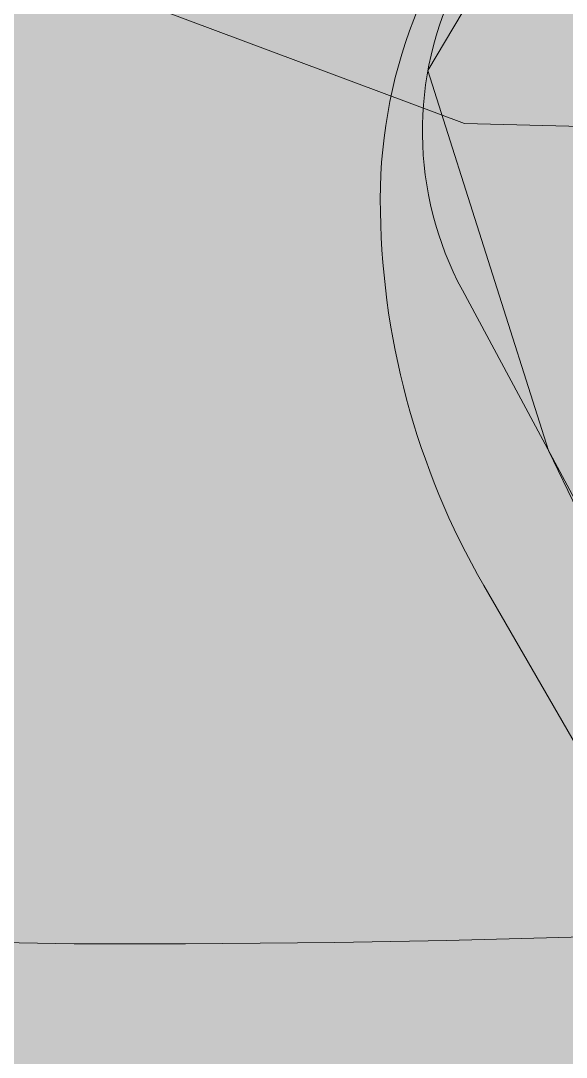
# Model space of a CAD drawing. Header units: metres. Extents: x 68582 to 69192, y 19191 to 19633.
# Drawn here: x 68848.235 to 68849.237, y 19416.305 to 19418.209 of the extents above; entities that cross this region are included whole.
import ezdxf

# ---------------------------------------------------------------- set-up
doc = ezdxf.new("R2010")
doc.units = ezdxf.units.M
doc.layers.get('0').update_dxf_attribs({"lineweight": 15})
doc.layers.add('None', color=7, linetype='Continuous', lineweight=5)

msp = doc.modelspace()

# ---------------------------------------------------------------- hatches: boundary and pattern name
at = {"true_color": 0xd1f0d1, "transparency": 33554687}
msp.add_hatch(color=254, dxfattribs=at).paths.add_polyline_path([(68588.1224, 19191.4432), (69192.2959, 19191.4432), (69192.2959, 19628.2315), (68588.1224, 19628.2315)], flags=0)
at = {"true_color": 0xffffff, "transparency": 33554687}
msp.add_hatch(color=7, dxfattribs=at).paths.add_polyline_path([(68825.3556, 19422.439), (68826.712, 19422.8887), (68826.6127, 19422.697), (68826.6, 19422.0886), (68826.186, 19420.869), (68824.9495, 19418.7106), (68824.8734, 19418.5223), (68824.9759, 19418.3449), (68825.2591, 19418.1814), (68825.5618, 19418.1172), (68831.8741, 19418.7867), (68832.5768, 19419.0021), (68834.2528, 19419.9671), (68835.0722, 19420.7984), (68835.1359, 19420.9914), (68840.4961, 19425.4903), (68844.6001, 19421.3), (68850.3218, 19419.6618), (68850.3064, 19419.3596), (68850.3994, 19419.0735), (68849.644, 19418.7477), (68849.2219, 19418.519), (68848.983, 19418.1172), (68849.2046, 19417.4193), (68849.6487, 19416.5014), (68849.6137, 19415.1127), (68849.5912, 19414.1934), (68847.3415, 19414.5712), (68845.8069, 19414.8685), (68845.6312, 19414.8367), (68845.3206, 19414.5563), (68845.2185, 19414.2132), (68845.372, 19413.8898), (68846.211, 19413.1227), (68846.211, 19410.8), (68820.6803, 19412.6899), (68821.2158, 19414.4381), (68822.5757, 19414.4), (68823.7717, 19414.4), (68832.9528, 19413.8649), (68833.1476, 19413.9289), (68834.8935, 19416.2662), (68835.6584, 19417.801), (68835.7721, 19418.2335), (68835.7523, 19419.9657), (68835.7721, 19420.1158), (68835.5053, 19420.1641), (68835.2347, 19419.9885), (68834.6009, 19419.6367), (68832.5841, 19418.5455), (68825.775, 19417.7036), (68824.9033, 19417.5901), (68823.9266, 19417.8291), (68824.3196, 19418.8339), (68825.6634, 19421.2711), (68825.8214, 19422.0829), (68825.7972, 19422.2603), (68825.6774, 19422.3935), (68825.3079, 19422.4231)], flags=0)
at = {"layer": 'None', "linetype": 'Continuous', "lineweight": 0, "true_color": 0xa6caf0, "transparency": 33554687}
for points in [[(68849.6904, 19416.5406), (68849.6808, 19416.7223), (68849.68, 19416.7336), (68849.6788, 19416.7448), (68849.6773, 19416.756), (68849.6754, 19416.7672), (68849.673, 19416.7783), (68849.6703, 19416.7893), (68849.6673, 19416.8002), (68849.6638, 19416.811), (68849.66, 19416.8216), (68849.6559, 19416.8321), (68849.6513, 19416.8425), (68849.6465, 19416.8527), (68849.6412, 19416.8628), (68849.6357, 19416.8727), (68849.6298, 19416.8823), (68849.6236, 19416.8918), (68849.617, 19416.901), (68849.6102, 19416.91), (68849.603, 19416.9188), (68849.5956, 19416.9273), (68849.5878, 19416.9356), (68849.5798, 19416.9436), (68849.5715, 19416.9513), (68849.5516, 19416.9699), (68849.5324, 19416.9891), (68849.5138, 19417.0089), (68849.4959, 19417.0294), (68849.4788, 19417.0505), (68849.4624, 19417.0722), (68849.4467, 19417.0944), (68849.4318, 19417.1172), (68849.4177, 19417.1405), (68849.4044, 19417.1642), (68849.0881, 19417.7529), (68849.0783, 19417.7717), (68849.0693, 19417.7909), (68849.0608, 19417.8105), (68849.0531, 19417.8302), (68849.0461, 19417.8503), (68849.0397, 19417.8706), (68849.0341, 19417.891), (68849.0291, 19417.9117), (68849.0249, 19417.9325), (68849.0214, 19417.9535), (68849.0186, 19417.9745), (68849.0165, 19417.9957), (68849.0152, 19418.0169), (68849.0146, 19418.0381), (68849.0147, 19418.0594), (68849.0156, 19418.0806), (68849.0172, 19418.1018), (68849.0195, 19418.1229), (68849.0226, 19418.1439), (68849.0263, 19418.1648), (68849.0308, 19418.1856), (68849.036, 19418.2062), (68849.0419, 19418.2266), (68849.0485, 19418.2468), (68849.0558, 19418.2667), (68849.0638, 19418.2864), (68849.0725, 19418.3058), (68849.0818, 19418.3249), (68849.0942, 19418.3484), (68849.1075, 19418.3715), (68849.1216, 19418.3941), (68849.1364, 19418.4162), (68849.152, 19418.4378), (68849.1683, 19418.4588), (68849.1853, 19418.4793), (68849.203, 19418.4992), (68849.2213, 19418.5184), (68849.2403, 19418.5371), (68849.26, 19418.555), (68849.2802, 19418.5723), (68849.301, 19418.5889), (68849.3224, 19418.6048), (68849.3443, 19418.6199), (68849.3667, 19418.6343), (68849.3896, 19418.6479), (68849.4129, 19418.6607), (68849.4366, 19418.6727), (68849.4608, 19418.6839), (68849.4853, 19418.6942), (68849.5102, 19418.7038), (68849.5353, 19418.7124), (68849.644, 19418.7477), (68850.2659, 19418.9499), (68850.2729, 19418.9523), (68850.2798, 19418.9549), (68850.2867, 19418.9578), (68850.2934, 19418.9609), (68850.3, 19418.9643), (68850.3065, 19418.9679), (68850.3128, 19418.9716), (68850.3191, 19418.9756), (68850.3252, 19418.9798), (68850.3311, 19418.9843), (68850.3369, 19418.9889), (68850.3425, 19418.9937), (68850.348, 19418.9987), (68850.3533, 19419.0039), (68850.3584, 19419.0092), (68850.3633, 19419.0148), (68850.3681, 19419.0205), (68850.3726, 19419.0263), (68850.3769, 19419.0323), (68850.3811, 19419.0385), (68850.385, 19419.0448), (68850.3887, 19419.0512), (68850.3921, 19419.0577), (68850.3954, 19419.0644), (68850.3984, 19419.0712), (68850.4012, 19419.078), (68850.4037, 19419.085), (68850.4061, 19419.092), (68850.4081, 19419.0991), (68850.41, 19419.1063), (68850.4115, 19419.1135), (68850.4129, 19419.1208), (68850.4139, 19419.1281), (68850.4148, 19419.1355), (68850.4154, 19419.1429), (68850.4157, 19419.1503), (68850.4158, 19419.1577), (68850.4156, 19419.1651), (68850.4152, 19419.1725), (68850.4145, 19419.1799), (68850.4135, 19419.1872), (68850.4124, 19419.1945), (68850.4109, 19419.2018), (68850.4092, 19419.209), (68850.4073, 19419.2162), (68850.4051, 19419.2233), (68850.3481, 19419.3988), (68850.3426, 19419.4166), (68850.3378, 19419.4346), (68850.3336, 19419.4527), (68850.33, 19419.471), (68850.3271, 19419.4894), (68850.3248, 19419.5079), (68850.3232, 19419.5265), (68850.3222, 19419.5451), (68850.3218, 19419.5637), (68850.3221, 19419.5823), (68850.323, 19419.6009), (68850.3246, 19419.6195), (68850.3269, 19419.638), (68850.3297, 19419.6564), (68850.3332, 19419.6747), (68850.3374, 19419.6928), (68850.3421, 19419.7108), (68850.3475, 19419.7287), (68850.3535, 19419.7463), (68850.3602, 19419.7637), (68850.3674, 19419.7809), (68850.3752, 19419.7978), (68850.3836, 19419.8144), (68850.3925, 19419.8308), (68850.4021, 19419.8468), (68850.4121, 19419.8625), (68850.4227, 19419.8778), (68850.4339, 19419.8927), (68850.4455, 19419.9072), (68850.4577, 19419.9214), (68850.4703, 19419.9351), (68850.4834, 19419.9483), (68850.497, 19419.9611), (68850.511, 19419.9734), (68850.5254, 19419.9852), (68850.5402, 19419.9965), (68850.5554, 19420.0073), (68851.2773, 19420.501), (68851.681, 19420.4313), (68850.9804, 19419.7725), (68850.9712, 19419.7635), (68850.9622, 19419.7542), (68850.9536, 19419.7445), (68850.9452, 19419.7346), (68850.9373, 19419.7244), (68850.9297, 19419.7139), (68850.9224, 19419.7031), (68850.9156, 19419.6922), (68850.9091, 19419.681), (68850.903, 19419.6695), (68850.8973, 19419.6579), (68850.892, 19419.6461), (68850.8871, 19419.6341), (68850.8826, 19419.622), (68850.8785, 19419.6097), (68850.8749, 19419.5972), (68850.8716, 19419.5847), (68850.8689, 19419.572), (68850.8665, 19419.5593), (68850.8646, 19419.5465), (68850.8631, 19419.5336), (68850.8621, 19419.5207), (68850.8615, 19419.5078), (68850.8614, 19419.4948), (68850.8617, 19419.4819), (68850.8624, 19419.4689), (68850.8636, 19419.4561), (68850.8652, 19419.4432), (68850.8673, 19419.4304), (68850.8698, 19419.4177), (68850.8727, 19419.4051), (68850.8761, 19419.3926), (68850.8799, 19419.3802), (68850.8833, 19419.3691), (68850.8863, 19419.358), (68850.8889, 19419.3467), (68850.8911, 19419.3353), (68850.893, 19419.3239), (68850.8944, 19419.3124), (68850.8955, 19419.3009), (68850.8961, 19419.2893), (68850.8964, 19419.2777), (68850.8962, 19419.2661), (68850.8957, 19419.2546), (68850.8948, 19419.243), (68850.8934, 19419.2315), (68850.8917, 19419.2201), (68850.8896, 19419.2087), (68850.8871, 19419.1974), (68850.8842, 19419.1862), (68850.8809, 19419.1751), (68850.8773, 19419.1641), (68850.8732, 19419.1532), (68850.8688, 19419.1425), (68850.8641, 19419.132), (68850.8589, 19419.1216), (68850.8535, 19419.1114), (68850.8476, 19419.1014), (68850.8415, 19419.0916), (68850.835, 19419.082), (68850.8281, 19419.0727), (68850.821, 19419.0635), (68850.8135, 19419.0547), (68850.8058, 19419.0461), (68850.7977, 19419.0378), (68850.7894, 19419.0297), (68850.7808, 19419.022), (68850.772, 19419.0145), (68850.7629, 19419.0073), (68850.5362, 19418.8357), (68850.4674, 19418.7853), (68850.397, 19418.7373), (68850.3251, 19418.6915), (68850.2517, 19418.6481), (68850.177, 19418.6072), (68850.1009, 19418.5687), (68850.0237, 19418.5327), (68849.9453, 19418.4993), (68849.8658, 19418.4684), (68849.7854, 19418.4401), (68849.4872, 19418.3408), (68849.4782, 19418.3377), (68849.4693, 19418.3342), (68849.4605, 19418.3304), (68849.4518, 19418.3263), (68849.4433, 19418.322), (68849.435, 19418.3173), (68849.4268, 19418.3124), (68849.4188, 19418.3072), (68849.411, 19418.3018), (68849.4033, 19418.296), (68849.3959, 19418.2901), (68849.3886, 19418.2838), (68849.3816, 19418.2774), (68849.3748, 19418.2706), (68849.3682, 19418.2637), (68849.3619, 19418.2566), (68849.3558, 19418.2492), (68849.35, 19418.2416), (68849.3444, 19418.2339), (68849.3391, 19418.2259), (68849.3341, 19418.2178), (68849.3293, 19418.2096), (68849.3248, 19418.2011), (68849.3219, 19418.195), (68849.3191, 19418.1889), (68849.3165, 19418.1826), (68849.3142, 19418.1763), (68849.3121, 19418.1698), (68849.3102, 19418.1633), (68849.3085, 19418.1568), (68849.3071, 19418.1502), (68849.3059, 19418.1435), (68849.3049, 19418.1368), (68849.3041, 19418.1301), (68849.3036, 19418.1234), (68849.3032, 19418.1166), (68849.3032, 19418.1099), (68849.3033, 19418.1031), (68849.3037, 19418.0964), (68849.3043, 19418.0896), (68849.3051, 19418.0829), (68849.3062, 19418.0762), (68849.3075, 19418.0696), (68849.309, 19418.063), (68849.3108, 19418.0565), (68849.3127, 19418.05), (68849.3149, 19418.0436), (68849.3173, 19418.0373), (68849.3199, 19418.0311), (68849.3227, 19418.0249), (68849.3258, 19418.0189), (68849.329, 19418.0129), (68849.3324, 19418.0071), (68849.3361, 19418.0014), (68849.4387, 19417.8459), (68849.4811, 19417.7839), (68849.5254, 19417.7232), (68849.5716, 19417.664), (68849.6197, 19417.6063), (68849.6696, 19417.5502), (68849.7213, 19417.4957), (68849.7746, 19417.4428), (68849.8297, 19417.3917), (68849.8836, 19417.3431), (68849.9062, 19417.3221), (68849.9281, 19417.3003), (68849.9492, 19417.2777), (68849.9695, 19417.2545), (68849.989, 19417.2305), (68850.0077, 19417.206), (68850.0255, 19417.1807), (68850.0425, 19417.1549), (68850.0586, 19417.1286), (68850.0738, 19417.1017), (68850.088, 19417.0743), (68850.1013, 19417.0464), (68850.1137, 19417.0181), (68850.125, 19416.9894), (68850.1354, 19416.9603), (68850.1448, 19416.9308), (68850.1532, 19416.9011), (68850.1605, 19416.8711), (68850.1668, 19416.8409), (68850.1721, 19416.8105), (68850.1764, 19416.7799), (68850.1796, 19416.7492), (68850.1817, 19416.7183), (68850.1897, 19416.5668)], [(68849.6487, 19416.5014), (68849.6391, 19416.6831), (68849.6383, 19416.6944), (68849.6372, 19416.7056), (68849.6356, 19416.7168), (68849.6337, 19416.728), (68849.6314, 19416.7391), (68849.6287, 19416.7501), (68849.6256, 19416.761), (68849.6222, 19416.7718), (68849.6184, 19416.7824), (68849.6142, 19416.793), (68849.6097, 19416.8033), (68849.6048, 19416.8136), (68849.5996, 19416.8236), (68849.594, 19416.8335), (68849.5881, 19416.8431), (68849.5819, 19416.8526), (68849.5753, 19416.8618), (68849.5685, 19416.8708), (68849.5613, 19416.8796), (68849.5539, 19416.8881), (68849.5461, 19416.8964), (68849.5381, 19416.9044), (68849.5298, 19416.9121), (68849.5099, 19416.9307), (68849.4907, 19416.9499), (68849.4721, 19416.9697), (68849.4543, 19416.9902), (68849.4371, 19417.0113), (68849.4207, 19417.033), (68849.405, 19417.0553), (68849.3901, 19417.078), (68849.376, 19417.1013), (68849.3627, 19417.125), (68849.0464, 19417.7137), (68849.0367, 19417.7325), (68849.0276, 19417.7518), (68849.0192, 19417.7713), (68849.0114, 19417.7911), (68849.0044, 19417.8111), (68848.998, 19417.8314), (68848.9924, 19417.8518), (68848.9874, 19417.8725), (68848.9832, 19417.8933), (68848.9797, 19417.9143), (68848.9769, 19417.9353), (68848.9749, 19417.9565), (68848.9735, 19417.9777), (68848.9729, 19417.9989), (68848.9731, 19418.0202), (68848.9739, 19418.0414), (68848.9755, 19418.0626), (68848.9778, 19418.0837), (68848.9809, 19418.1047), (68848.9847, 19418.1256), (68848.9891, 19418.1464), (68848.9943, 19418.167), (68849.0002, 19418.1874), (68849.0068, 19418.2076), (68849.0141, 19418.2275), (68849.0221, 19418.2472), (68849.0308, 19418.2666), (68849.0401, 19418.2857), (68849.0526, 19418.3092), (68849.0659, 19418.3323), (68849.0799, 19418.3549), (68849.0947, 19418.377), (68849.1103, 19418.3986), (68849.1266, 19418.4196), (68849.1436, 19418.4401), (68849.1613, 19418.46), (68849.1797, 19418.4793), (68849.1987, 19418.4979), (68849.2183, 19418.5159), (68849.2385, 19418.5331), (68849.2593, 19418.5497), (68849.2807, 19418.5656), (68849.3026, 19418.5807), (68849.325, 19418.5951), (68849.3479, 19418.6087), (68849.3712, 19418.6215), (68849.395, 19418.6335), (68849.4191, 19418.6447), (68849.4436, 19418.6551), (68849.4685, 19418.6646), (68849.4937, 19418.6732), (68849.6023, 19418.7085), (68850.2242, 19418.9107), (68850.2312, 19418.9131), (68850.2382, 19418.9158), (68850.245, 19418.9186), (68850.2517, 19418.9218), (68850.2583, 19418.9251), (68850.2648, 19418.9287), (68850.2712, 19418.9324), (68850.2774, 19418.9364), (68850.2835, 19418.9407), (68850.2894, 19418.9451), (68850.2952, 19418.9497), (68850.3009, 19418.9545), (68850.3063, 19418.9595), (68850.3116, 19418.9647), (68850.3167, 19418.97), (68850.3217, 19418.9756), (68850.3264, 19418.9813), (68850.3309, 19418.9871), (68850.3353, 19418.9931), (68850.3394, 19418.9993), (68850.3433, 19419.0056), (68850.347, 19419.012), (68850.3505, 19419.0185), (68850.3537, 19419.0252), (68850.3567, 19419.032), (68850.3595, 19419.0388), (68850.3621, 19419.0458), (68850.3644, 19419.0528), (68850.3665, 19419.0599), (68850.3683, 19419.0671), (68850.3699, 19419.0743), (68850.3712, 19419.0816), (68850.3723, 19419.089), (68850.3731, 19419.0963), (68850.3737, 19419.1037), (68850.374, 19419.1111), (68850.3741, 19419.1185), (68850.3739, 19419.1259), (68850.3735, 19419.1333), (68850.3728, 19419.1407), (68850.3719, 19419.148), (68850.3707, 19419.1553), (68850.3692, 19419.1626), (68850.3676, 19419.1698), (68850.3656, 19419.177), (68850.3635, 19419.1841), (68850.3064, 19419.3596), (68850.301, 19419.3774), (68850.2961, 19419.3954), (68850.2919, 19419.4136), (68850.2884, 19419.4318), (68850.2854, 19419.4502), (68850.2831, 19419.4687), (68850.2815, 19419.4873), (68850.2805, 19419.5059), (68850.2801, 19419.5245), (68850.2804, 19419.5431), (68850.2814, 19419.5617), (68850.283, 19419.5803), (68850.2852, 19419.5988), (68850.2881, 19419.6172), (68850.2916, 19419.6355), (68850.2957, 19419.6537), (68850.3005, 19419.6717), (68850.3059, 19419.6895), (68850.3119, 19419.7071), (68850.3185, 19419.7245), (68850.3257, 19419.7417), (68850.3335, 19419.7586), (68850.3419, 19419.7753), (68850.3509, 19419.7916), (68850.3604, 19419.8076), (68850.3705, 19419.8233), (68850.3811, 19419.8386), (68850.3922, 19419.8535), (68850.4039, 19419.868), (68850.416, 19419.8822), (68850.4286, 19419.8959), (68850.4417, 19419.9091), (68850.4553, 19419.9219), (68850.4693, 19419.9342), (68850.4837, 19419.946), (68850.4985, 19419.9573), (68850.5137, 19419.9681), (68851.2356, 19420.4619), (68851.6393, 19420.3921), (68850.9388, 19419.7334), (68850.9295, 19419.7243), (68850.9205, 19419.715), (68850.9119, 19419.7053), (68850.9036, 19419.6954), (68850.8956, 19419.6852), (68850.888, 19419.6747), (68850.8808, 19419.664), (68850.8739, 19419.653), (68850.8674, 19419.6418), (68850.8613, 19419.6304), (68850.8556, 19419.6187), (68850.8503, 19419.6069), (68850.8454, 19419.5949), (68850.8409, 19419.5828), (68850.8368, 19419.5705), (68850.8332, 19419.558), (68850.83, 19419.5455), (68850.8272, 19419.5329), (68850.8248, 19419.5201), (68850.8229, 19419.5073), (68850.8215, 19419.4944), (68850.8204, 19419.4815), (68850.8198, 19419.4686), (68850.8197, 19419.4556), (68850.82, 19419.4427), (68850.8207, 19419.4298), (68850.8219, 19419.4169), (68850.8235, 19419.404), (68850.8256, 19419.3912), (68850.8281, 19419.3785), (68850.831, 19419.3659), (68850.8344, 19419.3534), (68850.8382, 19419.341), (68850.8416, 19419.3299), (68850.8446, 19419.3188), (68850.8472, 19419.3075), (68850.8495, 19419.2961), (68850.8513, 19419.2847), (68850.8527, 19419.2732), (68850.8538, 19419.2617), (68850.8545, 19419.2501), (68850.8547, 19419.2385), (68850.8546, 19419.227), (68850.854, 19419.2154), (68850.8531, 19419.2039), (68850.8518, 19419.1923), (68850.85, 19419.1809), (68850.8479, 19419.1695), (68850.8454, 19419.1582), (68850.8425, 19419.147), (68850.8392, 19419.1359), (68850.8356, 19419.1249), (68850.8316, 19419.1141), (68850.8272, 19419.1033), (68850.8224, 19419.0928), (68850.8173, 19419.0824), (68850.8118, 19419.0722), (68850.806, 19419.0622), (68850.7998, 19419.0524), (68850.7933, 19419.0428), (68850.7865, 19419.0335), (68850.7793, 19419.0244), (68850.7719, 19419.0155), (68850.7641, 19419.0069), (68850.7561, 19418.9986), (68850.7477, 19418.9905), (68850.7391, 19418.9828), (68850.7303, 19418.9753), (68850.7212, 19418.9682), (68850.4945, 19418.7965), (68850.4258, 19418.7461), (68850.3554, 19418.6981), (68850.2835, 19418.6523), (68850.2101, 19418.6089), (68850.1353, 19418.568), (68850.0593, 19418.5295), (68849.982, 19418.4935), (68849.9036, 19418.4601), (68849.8241, 19418.4292), (68849.7437, 19418.401), (68849.4455, 19418.3016), (68849.4365, 19418.2985), (68849.4276, 19418.295), (68849.4188, 19418.2912), (68849.4102, 19418.2872), (68849.4017, 19418.2828), (68849.3933, 19418.2782), (68849.3851, 19418.2732), (68849.3771, 19418.268), (68849.3693, 19418.2626), (68849.3616, 19418.2568), (68849.3542, 19418.2509), (68849.347, 19418.2446), (68849.3399, 19418.2382), (68849.3331, 19418.2315), (68849.3266, 19418.2245), (68849.3202, 19418.2174), (68849.3141, 19418.21), (68849.3083, 19418.2025), (68849.3027, 19418.1947), (68849.2974, 19418.1868), (68849.2924, 19418.1786), (68849.2876, 19418.1704), (68849.2831, 19418.1619), (68849.2802, 19418.1559), (68849.2774, 19418.1497), (68849.2749, 19418.1434), (68849.2725, 19418.1371), (68849.2704, 19418.1306), (68849.2685, 19418.1242), (68849.2669, 19418.1176), (68849.2654, 19418.111), (68849.2642, 19418.1044), (68849.2632, 19418.0977), (68849.2624, 19418.0909), (68849.2619, 19418.0842), (68849.2616, 19418.0774), (68849.2615, 19418.0707), (68849.2616, 19418.0639), (68849.262, 19418.0572), (68849.2626, 19418.0504), (68849.2635, 19418.0437), (68849.2645, 19418.0371), (68849.2658, 19418.0304), (68849.2673, 19418.0238), (68849.2691, 19418.0173), (68849.271, 19418.0108), (68849.2732, 19418.0044), (68849.2756, 19417.9981), (68849.2782, 19417.9919), (68849.2811, 19417.9857), (68849.2841, 19417.9797), (68849.2873, 19417.9737), (68849.2907, 19417.9679), (68849.2944, 19417.9622), (68849.397, 19417.8067), (68849.4394, 19417.7447), (68849.4837, 19417.684), (68849.53, 19417.6248), (68849.578, 19417.5671), (68849.6279, 19417.511), (68849.6796, 19417.4565), (68849.733, 19417.4036), (68849.788, 19417.3525), (68849.8419, 19417.3039), (68849.8645, 19417.2829), (68849.8864, 19417.2611), (68849.9075, 19417.2385), (68849.9278, 19417.2153), (68849.9473, 19417.1914), (68849.966, 19417.1668), (68849.9839, 19417.1416), (68850.0008, 19417.1158), (68850.0169, 19417.0894), (68850.0321, 19417.0625), (68850.0463, 19417.0351), (68850.0596, 19417.0072), (68850.072, 19416.9789), (68850.0834, 19416.9502), (68850.0937, 19416.9211), (68850.1031, 19416.8917), (68850.1115, 19416.8619), (68850.1188, 19416.8319), (68850.1252, 19416.8017), (68850.1304, 19416.7713), (68850.1347, 19416.7407), (68850.1379, 19416.71), (68850.14, 19416.6792), (68850.148, 19416.5276)]]:
    msp.add_hatch(color=151, dxfattribs=at).paths.add_polyline_path(points, flags=0)
at = {"layer": 'None', "linetype": 'Continuous', "lineweight": 0, "true_color": 0xbbbbbb, "transparency": 33554687}
for points in [[(68848.7581, 19417.4263), (68848.7619, 19417.4259), (68848.7657, 19417.4256), (68848.7696, 19417.4255), (68848.7734, 19417.4255), (68848.7772, 19417.4257), (68848.781, 19417.426), (68848.7848, 19417.4264), (68848.7886, 19417.4269), (68848.7924, 19417.4276), (68848.7961, 19417.4284), (68848.7998, 19417.4293), (68848.8035, 19417.4303), (68848.8072, 19417.4315), (68848.8108, 19417.4328), (68848.8143, 19417.4342), (68848.8178, 19417.4358), (68848.8213, 19417.4375), (68848.8228, 19417.4383), (68848.8243, 19417.4391), (68848.8258, 19417.4401), (68848.8272, 19417.441), (68848.8287, 19417.442), (68848.83, 19417.4431), (68848.8314, 19417.4442), (68848.8327, 19417.4454), (68848.8339, 19417.4466), (68848.8352, 19417.4478), (68848.8363, 19417.4491), (68848.8375, 19417.4504), (68848.8386, 19417.4518), (68848.8396, 19417.4532), (68848.8406, 19417.4546), (68848.8415, 19417.4561), (68848.8424, 19417.4576), (68848.8432, 19417.4591), (68848.844, 19417.4606), (68848.8448, 19417.4622), (68848.8454, 19417.4638), (68848.8461, 19417.4655), (68848.8466, 19417.4671), (68848.8471, 19417.4688), (68848.8476, 19417.4705), (68848.848, 19417.4721), (68848.8483, 19417.4739), (68848.8486, 19417.4756), (68848.8488, 19417.4773), (68848.8489, 19417.479), (68848.849, 19417.4808), (68848.8491, 19417.4825), (68848.8491, 19417.4843), (68848.849, 19417.486), (68848.8481, 19417.499), (68848.8478, 19417.5023), (68848.8475, 19417.5056), (68848.847, 19417.5089), (68848.8464, 19417.5121), (68848.8457, 19417.5154), (68848.8449, 19417.5186), (68848.8439, 19417.5217), (68848.8429, 19417.5249), (68848.8418, 19417.528), (68848.8405, 19417.5311), (68848.8392, 19417.5341), (68848.8378, 19417.5371), (68848.8362, 19417.54), (68848.8346, 19417.5429), (68848.8329, 19417.5457), (68848.831, 19417.5484), (68848.8291, 19417.5511), (68848.8271, 19417.5538), (68848.825, 19417.5563), (68848.8229, 19417.5588), (68848.8206, 19417.5612), (68848.8183, 19417.5636), (68848.8137, 19417.5679), (68848.809, 19417.572), (68848.8041, 19417.576), (68848.7992, 19417.5798), (68848.7941, 19417.5834), (68848.7889, 19417.5869), (68848.7835, 19417.5902), (68848.7781, 19417.5933), (68848.7726, 19417.5962), (68848.7669, 19417.599), (68848.7612, 19417.6015), (68848.7554, 19417.6039), (68848.7373, 19417.611), (68848.7357, 19417.6116), (68848.7341, 19417.6121), (68848.7324, 19417.6126), (68848.7308, 19417.613), (68848.7291, 19417.6134), (68848.7274, 19417.6137), (68848.7257, 19417.614), (68848.724, 19417.6141), (68848.7223, 19417.6143), (68848.7206, 19417.6144), (68848.7189, 19417.6144), (68848.7172, 19417.6143), (68848.7155, 19417.6143), (68848.7138, 19417.6141), (68848.7121, 19417.6139), (68848.7104, 19417.6136), (68848.7087, 19417.6133), (68848.7071, 19417.6129), (68848.7054, 19417.6125), (68848.7038, 19417.612), (68848.7022, 19417.6114), (68848.7006, 19417.6108), (68848.699, 19417.6101), (68848.6975, 19417.6094), (68848.6959, 19417.6086), (68848.6944, 19417.6078), (68848.693, 19417.6069), (68848.6915, 19417.606), (68848.6901, 19417.6051), (68848.6887, 19417.604), (68848.6874, 19417.603), (68848.6861, 19417.6019), (68848.6848, 19417.6007), (68848.6836, 19417.5995), (68848.6824, 19417.5983), (68848.6813, 19417.597), (68848.6802, 19417.5957), (68848.6792, 19417.5943), (68848.6782, 19417.5929), (68848.6772, 19417.5915), (68848.6763, 19417.5901), (68848.6755, 19417.5886), (68848.6747, 19417.5871), (68848.6739, 19417.5855), (68848.6732, 19417.584), (68848.6726, 19417.5824), (68848.672, 19417.5808), (68848.6715, 19417.5792), (68848.671, 19417.5775), (68848.6706, 19417.5759), (68848.6674, 19417.5624), (68848.6666, 19417.5588), (68848.666, 19417.5552), (68848.6655, 19417.5516), (68848.665, 19417.5479), (68848.6648, 19417.5442), (68848.6646, 19417.5406), (68848.6646, 19417.5369), (68848.6646, 19417.5332), (68848.6648, 19417.5295), (68848.6652, 19417.5259), (68848.6656, 19417.5222), (68848.6662, 19417.5186), (68848.6669, 19417.515), (68848.6677, 19417.5114), (68848.6687, 19417.5079), (68848.6697, 19417.5043), (68848.6709, 19417.5009), (68848.6722, 19417.4974), (68848.6736, 19417.494), (68848.6752, 19417.4907), (68848.6768, 19417.4874), (68848.6785, 19417.4842), (68848.6804, 19417.481), (68848.6824, 19417.4779), (68848.6844, 19417.4748), (68848.6866, 19417.4719), (68848.695, 19417.4608), (68848.6968, 19417.4585), (68848.6987, 19417.4562), (68848.7006, 19417.454), (68848.7027, 19417.4519), (68848.7048, 19417.4499), (68848.7069, 19417.4479), (68848.7092, 19417.446), (68848.7115, 19417.4442), (68848.7138, 19417.4424), (68848.7162, 19417.4408), (68848.7187, 19417.4392), (68848.7212, 19417.4377), (68848.7238, 19417.4363), (68848.7264, 19417.4349), (68848.729, 19417.4337), (68848.7317, 19417.4326), (68848.7345, 19417.4315), (68848.7372, 19417.4305), (68848.74, 19417.4297), (68848.7429, 19417.4289), (68848.7457, 19417.4282), (68848.7486, 19417.4276), (68848.7515, 19417.4271), (68848.7544, 19417.4267)], [(68848.8875, 19417.2213), (68848.8909, 19417.221), (68848.8943, 19417.2208), (68848.8976, 19417.2208), (68848.901, 19417.2208), (68848.9044, 19417.221), (68848.9078, 19417.2213), (68848.9112, 19417.2217), (68848.9145, 19417.2223), (68848.9178, 19417.2229), (68848.9211, 19417.2237), (68848.9244, 19417.2246), (68848.9277, 19417.2255), (68848.9309, 19417.2266), (68848.934, 19417.2279), (68848.9372, 19417.2292), (68848.9383, 19417.2297), (68848.9394, 19417.2303), (68848.9405, 19417.2309), (68848.9416, 19417.2315), (68848.9427, 19417.2322), (68848.9437, 19417.2329), (68848.9447, 19417.2337), (68848.9457, 19417.2345), (68848.9467, 19417.2353), (68848.9476, 19417.2361), (68848.9485, 19417.237), (68848.9494, 19417.2379), (68848.9502, 19417.2389), (68848.951, 19417.2398), (68848.9518, 19417.2408), (68848.9525, 19417.2419), (68848.9532, 19417.2429), (68848.9539, 19417.244), (68848.9545, 19417.2451), (68848.9551, 19417.2462), (68848.9557, 19417.2473), (68848.9562, 19417.2485), (68848.9566, 19417.2496), (68848.9571, 19417.2508), (68848.9575, 19417.252), (68848.9578, 19417.2532), (68848.9581, 19417.2544), (68848.9584, 19417.2557), (68848.9586, 19417.2569), (68848.9588, 19417.2582), (68848.959, 19417.2594), (68848.9591, 19417.2607), (68848.9591, 19417.2619), (68848.9591, 19417.2632), (68848.9591, 19417.2644), (68848.959, 19417.2657), (68848.9587, 19417.2703), (68848.9585, 19417.2726), (68848.9582, 19417.275), (68848.9578, 19417.2773), (68848.9573, 19417.2796), (68848.9568, 19417.2819), (68848.9562, 19417.2842), (68848.9555, 19417.2864), (68848.9547, 19417.2887), (68848.9539, 19417.2909), (68848.953, 19417.293), (68848.952, 19417.2952), (68848.9509, 19417.2973), (68848.9498, 19417.2993), (68848.9486, 19417.3013), (68848.9473, 19417.3033), (68848.9459, 19417.3053), (68848.9445, 19417.3071), (68848.9431, 19417.309), (68848.9415, 19417.3108), (68848.9399, 19417.3125), (68848.9383, 19417.3142), (68848.9366, 19417.3158), (68848.9348, 19417.3173), (68848.9308, 19417.3206), (68848.9267, 19417.3237), (68848.9226, 19417.3267), (68848.9183, 19417.3296), (68848.9139, 19417.3323), (68848.9094, 19417.3348), (68848.9049, 19417.3372), (68848.9003, 19417.3394), (68848.8956, 19417.3415), (68848.8908, 19417.3434), (68848.886, 19417.3451), (68848.8685, 19417.3511), (68848.8672, 19417.3516), (68848.8658, 19417.3519), (68848.8645, 19417.3523), (68848.8631, 19417.3526), (68848.8617, 19417.3528), (68848.8603, 19417.353), (68848.8589, 19417.3531), (68848.8575, 19417.3532), (68848.8561, 19417.3533), (68848.8547, 19417.3533), (68848.8533, 19417.3532), (68848.8519, 19417.3531), (68848.8505, 19417.353), (68848.8491, 19417.3528), (68848.8477, 19417.3525), (68848.8463, 19417.3523), (68848.845, 19417.3519), (68848.8436, 19417.3515), (68848.8423, 19417.3511), (68848.841, 19417.3506), (68848.8397, 19417.3501), (68848.8384, 19417.3495), (68848.8371, 19417.3489), (68848.8359, 19417.3482), (68848.8347, 19417.3475), (68848.8335, 19417.3468), (68848.8323, 19417.346), (68848.8312, 19417.3452), (68848.8301, 19417.3443), (68848.829, 19417.3434), (68848.828, 19417.3424), (68848.827, 19417.3415), (68848.826, 19417.3405), (68848.825, 19417.3394), (68848.8241, 19417.3383), (68848.8233, 19417.3372), (68848.8225, 19417.3361), (68848.8217, 19417.3349), (68848.8209, 19417.3337), (68848.8202, 19417.3325), (68848.8196, 19417.3313), (68848.819, 19417.33), (68848.8184, 19417.3287), (68848.8179, 19417.3274), (68848.8174, 19417.3261), (68848.817, 19417.3248), (68848.8166, 19417.3234), (68848.8151, 19417.3181), (68848.8145, 19417.3157), (68848.814, 19417.3133), (68848.8136, 19417.3108), (68848.8133, 19417.3084), (68848.813, 19417.3059), (68848.8128, 19417.3035), (68848.8127, 19417.301), (68848.8127, 19417.2985), (68848.8128, 19417.296), (68848.813, 19417.2936), (68848.8133, 19417.2911), (68848.8136, 19417.2887), (68848.814, 19417.2862), (68848.8145, 19417.2838), (68848.8151, 19417.2814), (68848.8158, 19417.279), (68848.8166, 19417.2767), (68848.8174, 19417.2744), (68848.8183, 19417.2721), (68848.8193, 19417.2698), (68848.8204, 19417.2676), (68848.8215, 19417.2654), (68848.8228, 19417.2632), (68848.8241, 19417.2611), (68848.8255, 19417.2591), (68848.8269, 19417.2571), (68848.8284, 19417.2551), (68848.83, 19417.2532), (68848.8352, 19417.2471), (68848.8369, 19417.2452), (68848.8387, 19417.2434), (68848.8405, 19417.2416), (68848.8424, 19417.2399), (68848.8444, 19417.2382), (68848.8464, 19417.2366), (68848.8484, 19417.2351), (68848.8505, 19417.2336), (68848.8527, 19417.2323), (68848.8549, 19417.231), (68848.8572, 19417.2297), (68848.8594, 19417.2286), (68848.8618, 19417.2275), (68848.8641, 19417.2265), (68848.8665, 19417.2256), (68848.8689, 19417.2248), (68848.8714, 19417.2241), (68848.8739, 19417.2234), (68848.8764, 19417.2229), (68848.8789, 19417.2224), (68848.8814, 19417.222), (68848.884, 19417.2217)], [(68848.9272, 19417.0002), (68848.9319, 19416.9998), (68848.9367, 19416.9995), (68848.9414, 19416.9994), (68848.9461, 19416.9995), (68848.9509, 19416.9997), (68848.9556, 19417.0001), (68848.9603, 19417.0006), (68848.965, 19417.0013), (68848.9697, 19417.0021), (68848.9743, 19417.0031), (68848.9789, 19417.0043), (68848.9835, 19417.0056), (68848.988, 19417.0071), (68848.9924, 19417.0087), (68848.9968, 19417.0104), (68849.0012, 19417.0124), (68849.0029, 19417.0132), (68849.0046, 19417.0141), (68849.0063, 19417.0151), (68849.008, 19417.0161), (68849.0096, 19417.0172), (68849.0112, 19417.0183), (68849.0127, 19417.0195), (68849.0142, 19417.0207), (68849.0156, 19417.022), (68849.0171, 19417.0234), (68849.0184, 19417.0247), (68849.0197, 19417.0262), (68849.021, 19417.0277), (68849.0222, 19417.0292), (68849.0234, 19417.0307), (68849.0245, 19417.0323), (68849.0255, 19417.034), (68849.0265, 19417.0356), (68849.0274, 19417.0374), (68849.0283, 19417.0391), (68849.0291, 19417.0409), (68849.0298, 19417.0427), (68849.0305, 19417.0445), (68849.0312, 19417.0463), (68849.0317, 19417.0482), (68849.0322, 19417.05), (68849.0326, 19417.0519), (68849.033, 19417.0539), (68849.0333, 19417.0558), (68849.0335, 19417.0577), (68849.0337, 19417.0596), (68849.0338, 19417.0616), (68849.0338, 19417.0635), (68849.0338, 19417.0655), (68849.0337, 19417.0674), (68849.033, 19417.0767), (68849.0327, 19417.0802), (68849.0323, 19417.0838), (68849.0317, 19417.0873), (68849.031, 19417.0908), (68849.0302, 19417.0942), (68849.0293, 19417.0977), (68849.0283, 19417.1011), (68849.0272, 19417.1045), (68849.0259, 19417.1078), (68849.0246, 19417.1111), (68849.0231, 19417.1143), (68849.0215, 19417.1175), (68849.0199, 19417.1207), (68849.0181, 19417.1237), (68849.0162, 19417.1268), (68849.0142, 19417.1297), (68849.0121, 19417.1326), (68849.0099, 19417.1354), (68849.0076, 19417.1381), (68849.0053, 19417.1408), (68849.0028, 19417.1434), (68849.0003, 19417.1459), (68848.9976, 19417.1483), (68848.9917, 19417.1533), (68848.9857, 19417.1581), (68848.9795, 19417.1627), (68848.9731, 19417.1671), (68848.9665, 19417.1713), (68848.9599, 19417.1752), (68848.9531, 19417.1789), (68848.9461, 19417.1824), (68848.9391, 19417.1856), (68848.932, 19417.1886), (68848.9247, 19417.1913), (68848.9012, 19417.1996), (68848.8993, 19417.2003), (68848.8972, 19417.2009), (68848.8952, 19417.2014), (68848.8932, 19417.2019), (68848.8911, 19417.2023), (68848.889, 19417.2026), (68848.887, 19417.2028), (68848.8849, 19417.203), (68848.8828, 19417.2031), (68848.8807, 19417.2031), (68848.8786, 19417.2031), (68848.8765, 19417.203), (68848.8744, 19417.2028), (68848.8723, 19417.2025), (68848.8702, 19417.2022), (68848.8682, 19417.2018), (68848.8661, 19417.2013), (68848.8641, 19417.2008), (68848.8621, 19417.2001), (68848.8601, 19417.1995), (68848.8582, 19417.1987), (68848.8563, 19417.1979), (68848.8544, 19417.197), (68848.8525, 19417.196), (68848.8507, 19417.195), (68848.8489, 19417.1939), (68848.8471, 19417.1928), (68848.8454, 19417.1916), (68848.8437, 19417.1903), (68848.8421, 19417.189), (68848.8405, 19417.1877), (68848.8389, 19417.1862), (68848.8375, 19417.1848), (68848.836, 19417.1832), (68848.8346, 19417.1816), (68848.8333, 19417.18), (68848.8321, 19417.1783), (68848.8308, 19417.1766), (68848.8297, 19417.1749), (68848.8286, 19417.1731), (68848.8276, 19417.1713), (68848.8266, 19417.1694), (68848.8257, 19417.1675), (68848.8249, 19417.1656), (68848.8241, 19417.1636), (68848.8234, 19417.1616), (68848.8228, 19417.1596), (68848.8223, 19417.1576), (68848.8199, 19417.1486), (68848.8191, 19417.145), (68848.8183, 19417.1413), (68848.8177, 19417.1376), (68848.8172, 19417.1338), (68848.8168, 19417.1301), (68848.8166, 19417.1263), (68848.8164, 19417.1225), (68848.8165, 19417.1188), (68848.8166, 19417.115), (68848.8168, 19417.1112), (68848.8172, 19417.1075), (68848.8177, 19417.1038), (68848.8184, 19417.1), (68848.8191, 19417.0964), (68848.82, 19417.0927), (68848.821, 19417.0891), (68848.8222, 19417.0855), (68848.8234, 19417.0819), (68848.8248, 19417.0784), (68848.8263, 19417.0749), (68848.8279, 19417.0715), (68848.8296, 19417.0682), (68848.8314, 19417.0649), (68848.8334, 19417.0616), (68848.8354, 19417.0585), (68848.8376, 19417.0554), (68848.8398, 19417.0524), (68848.8422, 19417.0494), (68848.8506, 19417.0393), (68848.8529, 19417.0365), (68848.8554, 19417.0339), (68848.8579, 19417.0313), (68848.8605, 19417.0288), (68848.8632, 19417.0264), (68848.866, 19417.024), (68848.8689, 19417.0218), (68848.8718, 19417.0197), (68848.8748, 19417.0177), (68848.8779, 19417.0157), (68848.881, 19417.0139), (68848.8842, 19417.0122), (68848.8875, 19417.0106), (68848.8908, 19417.0091), (68848.8941, 19417.0077), (68848.8975, 19417.0064), (68848.901, 19417.0053), (68848.9044, 19417.0042), (68848.9079, 19417.0033), (68848.9115, 19417.0025), (68848.915, 19417.0018), (68848.9186, 19417.0012), (68848.9222, 19417.0008)], [(68848.7478, 19417.0216), (68848.7517, 19417.0213), (68848.7555, 19417.0212), (68848.7593, 19417.0212), (68848.7632, 19417.0214), (68848.767, 19417.0217), (68848.7708, 19417.0221), (68848.7746, 19417.0226), (68848.7784, 19417.0233), (68848.7822, 19417.0241), (68848.7859, 19417.025), (68848.7896, 19417.0261), (68848.7932, 19417.0273), (68848.7952, 19417.028), (68848.7961, 19417.0283), (68848.7969, 19417.0286), (68848.7978, 19417.029), (68848.7986, 19417.0294), (68848.7994, 19417.0298), (68848.8002, 19417.0303), (68848.801, 19417.0308), (68848.8018, 19417.0313), (68848.8025, 19417.0318), (68848.8033, 19417.0324), (68848.804, 19417.0329), (68848.8047, 19417.0336), (68848.8053, 19417.0342), (68848.806, 19417.0348), (68848.8066, 19417.0355), (68848.8072, 19417.0362), (68848.8078, 19417.0369), (68848.8083, 19417.0377), (68848.8089, 19417.0384), (68848.8094, 19417.0392), (68848.8098, 19417.04), (68848.8103, 19417.0408), (68848.8107, 19417.0416), (68848.8111, 19417.0425), (68848.8114, 19417.0433), (68848.8118, 19417.0442), (68848.8121, 19417.045), (68848.8123, 19417.0459), (68848.8126, 19417.0468), (68848.8128, 19417.0477), (68848.813, 19417.0486), (68848.8131, 19417.0495), (68848.8132, 19417.0504), (68848.8133, 19417.0514), (68848.8134, 19417.0523), (68848.8134, 19417.0532), (68848.8134, 19417.0541), (68848.8133, 19417.055), (68848.8133, 19417.056), (68848.8131, 19417.0575), (68848.8129, 19417.059), (68848.8126, 19417.0605), (68848.8123, 19417.062), (68848.8119, 19417.0634), (68848.8115, 19417.0649), (68848.811, 19417.0663), (68848.8104, 19417.0678), (68848.8099, 19417.0692), (68848.8092, 19417.0706), (68848.8086, 19417.0719), (68848.8079, 19417.0733), (68848.8071, 19417.0746), (68848.8063, 19417.0759), (68848.8054, 19417.0771), (68848.8045, 19417.0784), (68848.8036, 19417.0796), (68848.8026, 19417.0807), (68848.8016, 19417.0819), (68848.8005, 19417.083), (68848.7994, 19417.084), (68848.7983, 19417.0851), (68848.7972, 19417.086), (68848.796, 19417.087), (68848.7947, 19417.0879), (68848.7935, 19417.0887), (68848.791, 19417.0903), (68848.787, 19417.0929), (68848.7828, 19417.0953), (68848.7786, 19417.0976), (68848.7743, 19417.0998), (68848.77, 19417.1018), (68848.7656, 19417.1037), (68848.7611, 19417.1054), (68848.7566, 19417.107), (68848.752, 19417.1085), (68848.7474, 19417.1098), (68848.7221, 19417.1165), (68848.7209, 19417.1167), (68848.7198, 19417.117), (68848.7186, 19417.1172), (68848.7174, 19417.1174), (68848.7162, 19417.1175), (68848.7151, 19417.1175), (68848.7139, 19417.1176), (68848.7127, 19417.1176), (68848.7115, 19417.1175), (68848.7103, 19417.1175), (68848.7092, 19417.1173), (68848.708, 19417.1172), (68848.7068, 19417.117), (68848.7057, 19417.1167), (68848.7045, 19417.1164), (68848.7034, 19417.1161), (68848.7023, 19417.1157), (68848.7011, 19417.1153), (68848.7001, 19417.1149), (68848.699, 19417.1144), (68848.6979, 19417.1139), (68848.6969, 19417.1133), (68848.6958, 19417.1127), (68848.6948, 19417.1121), (68848.6939, 19417.1114), (68848.6929, 19417.1107), (68848.692, 19417.11), (68848.6911, 19417.1092), (68848.6902, 19417.1084), (68848.6893, 19417.1076), (68848.6885, 19417.1068), (68848.6877, 19417.1059), (68848.687, 19417.105), (68848.6862, 19417.1041), (68848.6855, 19417.1031), (68848.6849, 19417.1021), (68848.6842, 19417.1011), (68848.6836, 19417.1001), (68848.6831, 19417.099), (68848.6826, 19417.098), (68848.6821, 19417.0969), (68848.6816, 19417.0958), (68848.6812, 19417.0947), (68848.6809, 19417.0938), (68848.6804, 19417.0923), (68848.68, 19417.0907), (68848.6796, 19417.0892), (68848.6793, 19417.0876), (68848.679, 19417.0861), (68848.6787, 19417.0845), (68848.6786, 19417.0829), (68848.6785, 19417.0813), (68848.6784, 19417.0798), (68848.6784, 19417.0782), (68848.6784, 19417.0766), (68848.6785, 19417.075), (68848.6787, 19417.0734), (68848.6789, 19417.0719), (68848.6792, 19417.0703), (68848.6795, 19417.0687), (68848.6799, 19417.0672), (68848.6803, 19417.0657), (68848.6808, 19417.0641), (68848.6813, 19417.0627), (68848.6819, 19417.0612), (68848.6825, 19417.0597), (68848.6832, 19417.0583), (68848.6839, 19417.0569), (68848.6847, 19417.0555), (68848.6855, 19417.0541), (68848.6864, 19417.0528), (68848.6873, 19417.0515), (68848.6883, 19417.0503), (68848.6893, 19417.049), (68848.6903, 19417.0478), (68848.6914, 19417.0467), (68848.6925, 19417.0456), (68848.6937, 19417.0445), (68848.6961, 19417.0424), (68848.6982, 19417.0405), (68848.7003, 19417.0388), (68848.7026, 19417.0371), (68848.7048, 19417.0355), (68848.7072, 19417.034), (68848.7096, 19417.0326), (68848.712, 19417.0312), (68848.7145, 19417.03), (68848.717, 19417.0288), (68848.7195, 19417.0277), (68848.7221, 19417.0267), (68848.7248, 19417.0258), (68848.7274, 19417.0249), (68848.7301, 19417.0242), (68848.7328, 19417.0235), (68848.7355, 19417.023), (68848.7383, 19417.0225), (68848.741, 19417.0222), (68848.7438, 19417.0219)], [(68849.0972, 19416.7922), (68849.1019, 19416.7918), (68849.1067, 19416.7915), (68849.1114, 19416.7914), (68849.1161, 19416.7915), (68849.1209, 19416.7917), (68849.1256, 19416.792), (68849.1303, 19416.7926), (68849.135, 19416.7932), (68849.1397, 19416.7941), (68849.1443, 19416.7951), (68849.1489, 19416.7963), (68849.1535, 19416.7976), (68849.158, 19416.799), (68849.1624, 19416.8006), (68849.1668, 19416.8024), (68849.1712, 19416.8043), (68849.1729, 19416.8052), (68849.1746, 19416.8061), (68849.1763, 19416.807), (68849.178, 19416.8081), (68849.1796, 19416.8091), (68849.1812, 19416.8103), (68849.1827, 19416.8115), (68849.1842, 19416.8127), (68849.1856, 19416.814), (68849.1871, 19416.8153), (68849.1884, 19416.8167), (68849.1897, 19416.8181), (68849.191, 19416.8196), (68849.1922, 19416.8211), (68849.1934, 19416.8227), (68849.1945, 19416.8243), (68849.1955, 19416.8259), (68849.1965, 19416.8276), (68849.1974, 19416.8293), (68849.1983, 19416.8311), (68849.1991, 19416.8328), (68849.1998, 19416.8346), (68849.2005, 19416.8364), (68849.2012, 19416.8383), (68849.2017, 19416.8401), (68849.2022, 19416.842), (68849.2026, 19416.8439), (68849.203, 19416.8458), (68849.2033, 19416.8477), (68849.2035, 19416.8497), (68849.2037, 19416.8516), (68849.2038, 19416.8536), (68849.2038, 19416.8555), (68849.2038, 19416.8574), (68849.2037, 19416.8594), (68849.203, 19416.8686), (68849.2027, 19416.8722), (68849.2023, 19416.8757), (68849.2017, 19416.8792), (68849.201, 19416.8827), (68849.2002, 19416.8862), (68849.1993, 19416.8897), (68849.1983, 19416.8931), (68849.1972, 19416.8964), (68849.1959, 19416.8998), (68849.1946, 19416.9031), (68849.1931, 19416.9063), (68849.1915, 19416.9095), (68849.1899, 19416.9126), (68849.1881, 19416.9157), (68849.1862, 19416.9187), (68849.1842, 19416.9217), (68849.1821, 19416.9246), (68849.1799, 19416.9274), (68849.1776, 19416.9301), (68849.1753, 19416.9328), (68849.1728, 19416.9353), (68849.1703, 19416.9378), (68849.1676, 19416.9402), (68849.1617, 19416.9453), (68849.1557, 19416.9501), (68849.1495, 19416.9547), (68849.1431, 19416.9591), (68849.1365, 19416.9632), (68849.1299, 19416.9672), (68849.1231, 19416.9709), (68849.1161, 19416.9743), (68849.1091, 19416.9776), (68849.102, 19416.9805), (68849.0947, 19416.9833), (68849.0712, 19416.9916), (68849.0693, 19416.9923), (68849.0672, 19416.9929), (68849.0652, 19416.9934), (68849.0632, 19416.9939), (68849.0611, 19416.9943), (68849.059, 19416.9946), (68849.057, 19416.9948), (68849.0549, 19416.995), (68849.0528, 19416.9951), (68849.0507, 19416.9951), (68849.0486, 19416.9951), (68849.0465, 19416.9949), (68849.0444, 19416.9948), (68849.0423, 19416.9945), (68849.0402, 19416.9942), (68849.0382, 19416.9938), (68849.0361, 19416.9933), (68849.0341, 19416.9927), (68849.0321, 19416.9921), (68849.0301, 19416.9914), (68849.0282, 19416.9907), (68849.0263, 19416.9899), (68849.0244, 19416.989), (68849.0225, 19416.988), (68849.0207, 19416.987), (68849.0189, 19416.9859), (68849.0171, 19416.9848), (68849.0154, 19416.9836), (68849.0137, 19416.9823), (68849.0121, 19416.981), (68849.0105, 19416.9796), (68849.0089, 19416.9782), (68849.0075, 19416.9767), (68849.006, 19416.9752), (68849.0046, 19416.9736), (68849.0033, 19416.972), (68849.0021, 19416.9703), (68849.0008, 19416.9686), (68848.9997, 19416.9669), (68848.9986, 19416.9651), (68848.9976, 19416.9632), (68848.9966, 19416.9614), (68848.9957, 19416.9595), (68848.9949, 19416.9575), (68848.9941, 19416.9556), (68848.9934, 19416.9536), (68848.9928, 19416.9516), (68848.9923, 19416.9496), (68848.9899, 19416.9406), (68848.9891, 19416.9369), (68848.9883, 19416.9332), (68848.9877, 19416.9295), (68848.9872, 19416.9258), (68848.9868, 19416.922), (68848.9866, 19416.9183), (68848.9864, 19416.9145), (68848.9865, 19416.9107), (68848.9866, 19416.907), (68848.9868, 19416.9032), (68848.9872, 19416.8995), (68848.9877, 19416.8957), (68848.9884, 19416.892), (68848.9891, 19416.8883), (68848.99, 19416.8847), (68848.991, 19416.881), (68848.9922, 19416.8774), (68848.9934, 19416.8739), (68848.9948, 19416.8704), (68848.9963, 19416.8669), (68848.9979, 19416.8635), (68848.9996, 19416.8601), (68849.0014, 19416.8568), (68849.0034, 19416.8536), (68849.0054, 19416.8505), (68849.0076, 19416.8474), (68849.0098, 19416.8443), (68849.0122, 19416.8414), (68849.0206, 19416.8313), (68849.0229, 19416.8285), (68849.0254, 19416.8258), (68849.0279, 19416.8232), (68849.0305, 19416.8207), (68849.0332, 19416.8183), (68849.036, 19416.816), (68849.0389, 19416.8138), (68849.0418, 19416.8117), (68849.0448, 19416.8096), (68849.0479, 19416.8077), (68849.051, 19416.8059), (68849.0542, 19416.8042), (68849.0575, 19416.8026), (68849.0608, 19416.8011), (68849.0641, 19416.7997), (68849.0675, 19416.7984), (68849.071, 19416.7972), (68849.0744, 19416.7962), (68849.0779, 19416.7953), (68849.0815, 19416.7945), (68849.085, 19416.7938), (68849.0886, 19416.7932), (68849.0922, 19416.7928)], [(68848.8091, 19416.7652), (68848.8138, 19416.7648), (68848.8186, 19416.7645), (68848.8233, 19416.7644), (68848.828, 19416.7645), (68848.8328, 19416.7647), (68848.8375, 19416.765), (68848.8422, 19416.7656), (68848.8469, 19416.7663), (68848.8516, 19416.7671), (68848.8562, 19416.7681), (68848.8608, 19416.7693), (68848.8653, 19416.7706), (68848.8698, 19416.772), (68848.8743, 19416.7737), (68848.8787, 19416.7754), (68848.883, 19416.7773), (68848.8848, 19416.7782), (68848.8865, 19416.7791), (68848.8882, 19416.78), (68848.8898, 19416.7811), (68848.8915, 19416.7821), (68848.893, 19416.7833), (68848.8946, 19416.7845), (68848.8961, 19416.7857), (68848.8975, 19416.787), (68848.8989, 19416.7883), (68848.9003, 19416.7897), (68848.9016, 19416.7912), (68848.9029, 19416.7926), (68848.9041, 19416.7942), (68848.9052, 19416.7957), (68848.9063, 19416.7973), (68848.9074, 19416.799), (68848.9084, 19416.8006), (68848.9093, 19416.8023), (68848.9102, 19416.8041), (68848.911, 19416.8058), (68848.9117, 19416.8076), (68848.9124, 19416.8094), (68848.913, 19416.8113), (68848.9136, 19416.8131), (68848.9141, 19416.815), (68848.9145, 19416.8169), (68848.9149, 19416.8188), (68848.9152, 19416.8208), (68848.9154, 19416.8227), (68848.9156, 19416.8246), (68848.9157, 19416.8266), (68848.9157, 19416.8285), (68848.9157, 19416.8304), (68848.9156, 19416.8324), (68848.9149, 19416.8417), (68848.9146, 19416.8452), (68848.9141, 19416.8487), (68848.9136, 19416.8522), (68848.9129, 19416.8557), (68848.9121, 19416.8592), (68848.9112, 19416.8627), (68848.9102, 19416.8661), (68848.9091, 19416.8694), (68848.9078, 19416.8728), (68848.9065, 19416.8761), (68848.905, 19416.8793), (68848.9034, 19416.8825), (68848.9017, 19416.8856), (68848.8999, 19416.8887), (68848.8981, 19416.8917), (68848.8961, 19416.8947), (68848.894, 19416.8976), (68848.8918, 19416.9004), (68848.8895, 19416.9031), (68848.8871, 19416.9058), (68848.8847, 19416.9083), (68848.8821, 19416.9108), (68848.8795, 19416.9132), (68848.8736, 19416.9183), (68848.8676, 19416.9231), (68848.8613, 19416.9277), (68848.855, 19416.9321), (68848.8484, 19416.9362), (68848.8418, 19416.9402), (68848.835, 19416.9439), (68848.828, 19416.9473), (68848.821, 19416.9506), (68848.8138, 19416.9535), (68848.8066, 19416.9563), (68848.7831, 19416.9646), (68848.7811, 19416.9653), (68848.7791, 19416.9659), (68848.7771, 19416.9664), (68848.7751, 19416.9669), (68848.773, 19416.9673), (68848.7709, 19416.9676), (68848.7688, 19416.9678), (68848.7668, 19416.968), (68848.7647, 19416.9681), (68848.7626, 19416.9681), (68848.7605, 19416.9681), (68848.7584, 19416.968), (68848.7563, 19416.9678), (68848.7542, 19416.9675), (68848.7521, 19416.9672), (68848.7501, 19416.9668), (68848.748, 19416.9663), (68848.746, 19416.9657), (68848.744, 19416.9651), (68848.742, 19416.9644), (68848.7401, 19416.9637), (68848.7381, 19416.9629), (68848.7362, 19416.962), (68848.7344, 19416.961), (68848.7325, 19416.96), (68848.7307, 19416.9589), (68848.729, 19416.9578), (68848.7273, 19416.9566), (68848.7256, 19416.9553), (68848.7239, 19416.954), (68848.7224, 19416.9526), (68848.7208, 19416.9512), (68848.7193, 19416.9497), (68848.7179, 19416.9482), (68848.7165, 19416.9466), (68848.7152, 19416.945), (68848.7139, 19416.9433), (68848.7127, 19416.9416), (68848.7116, 19416.9399), (68848.7105, 19416.9381), (68848.7095, 19416.9362), (68848.7085, 19416.9344), (68848.7076, 19416.9325), (68848.7068, 19416.9306), (68848.706, 19416.9286), (68848.7053, 19416.9266), (68848.7047, 19416.9246), (68848.7041, 19416.9226), (68848.7018, 19416.9136), (68848.701, 19416.9099), (68848.7002, 19416.9062), (68848.6996, 19416.9025), (68848.6991, 19416.8988), (68848.6987, 19416.895), (68848.6985, 19416.8913), (68848.6983, 19416.8875), (68848.6983, 19416.8837), (68848.6985, 19416.88), (68848.6987, 19416.8762), (68848.6991, 19416.8725), (68848.6996, 19416.8687), (68848.7003, 19416.865), (68848.701, 19416.8613), (68848.7019, 19416.8577), (68848.7029, 19416.854), (68848.704, 19416.8504), (68848.7053, 19416.8469), (68848.7067, 19416.8434), (68848.7082, 19416.8399), (68848.7098, 19416.8365), (68848.7115, 19416.8331), (68848.7133, 19416.8299), (68848.7152, 19416.8266), (68848.7173, 19416.8235), (68848.7194, 19416.8204), (68848.7217, 19416.8173), (68848.724, 19416.8144), (68848.7324, 19416.8043), (68848.7348, 19416.8015), (68848.7373, 19416.7988), (68848.7398, 19416.7963), (68848.7424, 19416.7938), (68848.7451, 19416.7913), (68848.7479, 19416.789), (68848.7508, 19416.7868), (68848.7537, 19416.7847), (68848.7567, 19416.7826), (68848.7598, 19416.7807), (68848.7629, 19416.7789), (68848.7661, 19416.7772), (68848.7694, 19416.7756), (68848.7727, 19416.7741), (68848.776, 19416.7727), (68848.7794, 19416.7714), (68848.7828, 19416.7702), (68848.7863, 19416.7692), (68848.7898, 19416.7683), (68848.7934, 19416.7675), (68848.7969, 19416.7668), (68848.8005, 19416.7662), (68848.8041, 19416.7658)], [(68849.1718, 19416.495), (68849.1805, 19416.4944), (68849.1892, 19416.494), (68849.1979, 19416.4939), (68849.2066, 19416.4941), (68849.2153, 19416.4947), (68849.224, 19416.4955), (68849.2326, 19416.4965), (68849.2412, 19416.4979), (68849.2498, 19416.4996), (68849.2583, 19416.5015), (68849.2667, 19416.5037), (68849.275, 19416.5062), (68849.2833, 19416.509), (68849.2915, 19416.5121), (68849.2941, 19416.5132), (68849.2967, 19416.5144), (68849.2993, 19416.5157), (68849.3019, 19416.517), (68849.3044, 19416.5185), (68849.3068, 19416.5201), (68849.3092, 19416.5217), (68849.3115, 19416.5234), (68849.3138, 19416.5252), (68849.316, 19416.5271), (68849.3181, 19416.529), (68849.3202, 19416.531), (68849.3222, 19416.5331), (68849.3241, 19416.5352), (68849.3259, 19416.5375), (68849.3277, 19416.5397), (68849.3294, 19416.5421), (68849.331, 19416.5445), (68849.3325, 19416.5469), (68849.334, 19416.5494), (68849.3353, 19416.552), (68849.3366, 19416.5546), (68849.3377, 19416.5572), (68849.3388, 19416.5599), (68849.3398, 19416.5626), (68849.3407, 19416.5654), (68849.3415, 19416.5681), (68849.3422, 19416.5709), (68849.3428, 19416.5738), (68849.3433, 19416.5766), (68849.3437, 19416.5794), (68849.344, 19416.5823), (68849.3442, 19416.5852), (68849.3443, 19416.5881), (68849.3443, 19416.591), (68849.3442, 19416.5939), (68849.344, 19416.5967), (68849.3439, 19416.5985), (68849.3434, 19416.6033), (68849.3428, 19416.608), (68849.342, 19416.6128), (68849.341, 19416.6175), (68849.3399, 19416.6221), (68849.3386, 19416.6268), (68849.3372, 19416.6314), (68849.3356, 19416.6359), (68849.3339, 19416.6404), (68849.332, 19416.6448), (68849.33, 19416.6491), (68849.3278, 19416.6534), (68849.3255, 19416.6576), (68849.323, 19416.6618), (68849.3204, 19416.6658), (68849.3177, 19416.6698), (68849.3148, 19416.6736), (68849.3118, 19416.6774), (68849.3087, 19416.681), (68849.3055, 19416.6846), (68849.3021, 19416.688), (68849.2986, 19416.6913), (68849.2951, 19416.6946), (68849.2914, 19416.6976), (68849.2876, 19416.7006), (68849.2857, 19416.702), (68849.2761, 19416.7091), (68849.2662, 19416.7158), (68849.2561, 19416.7222), (68849.2459, 19416.7283), (68849.2354, 19416.734), (68849.2248, 19416.7394), (68849.214, 19416.7445), (68849.2031, 19416.7492), (68849.192, 19416.7536), (68849.1808, 19416.7576), (68849.1694, 19416.7612), (68849.1153, 19416.7777), (68849.1122, 19416.7786), (68849.1091, 19416.7793), (68849.106, 19416.78), (68849.1028, 19416.7806), (68849.0997, 19416.781), (68849.0965, 19416.7813), (68849.0933, 19416.7816), (68849.0901, 19416.7817), (68849.0869, 19416.7817), (68849.0837, 19416.7816), (68849.0805, 19416.7814), (68849.0773, 19416.7811), (68849.0742, 19416.7807), (68849.071, 19416.7801), (68849.0679, 19416.7795), (68849.0648, 19416.7788), (68849.0617, 19416.7779), (68849.0586, 19416.7769), (68849.0556, 19416.7759), (68849.0526, 19416.7747), (68849.0497, 19416.7735), (68849.0468, 19416.7721), (68849.044, 19416.7706), (68849.0412, 19416.7691), (68849.0384, 19416.7674), (68849.0357, 19416.7657), (68849.0331, 19416.7638), (68849.0306, 19416.7619), (68849.0281, 19416.7599), (68849.0257, 19416.7578), (68849.0233, 19416.7556), (68849.0211, 19416.7534), (68849.0189, 19416.751), (68849.0168, 19416.7486), (68849.0147, 19416.7462), (68849.0128, 19416.7436), (68849.0109, 19416.741), (68849.0092, 19416.7383), (68849.0075, 19416.7356), (68849.0059, 19416.7328), (68849.0045, 19416.73), (68849.0031, 19416.7271), (68849.0018, 19416.7242), (68849.0006, 19416.7212), (68848.9995, 19416.7182), (68848.9986, 19416.7151), (68848.9962, 19416.7073), (68848.9949, 19416.7025), (68848.9937, 19416.6976), (68848.9926, 19416.6927), (68848.9918, 19416.6878), (68848.9911, 19416.6829), (68848.9906, 19416.6779), (68848.9902, 19416.6729), (68848.9901, 19416.6679), (68848.9901, 19416.6629), (68848.9902, 19416.658), (68848.9906, 19416.653), (68848.9911, 19416.648), (68848.9918, 19416.6431), (68848.9926, 19416.6381), (68848.9936, 19416.6333), (68848.9948, 19416.6284), (68848.9961, 19416.6236), (68848.9977, 19416.6188), (68848.9993, 19416.6141), (68849.0012, 19416.6095), (68849.0032, 19416.6049), (68849.0053, 19416.6004), (68849.0076, 19416.596), (68849.0101, 19416.5916), (68849.0127, 19416.5874), (68849.0154, 19416.5832), (68849.0183, 19416.5791), (68849.0213, 19416.5752), (68849.0245, 19416.5713), (68849.0278, 19416.5675), (68849.0312, 19416.5639), (68849.0408, 19416.554), (68849.0454, 19416.5494), (68849.0502, 19416.5449), (68849.0552, 19416.5406), (68849.0602, 19416.5365), (68849.0655, 19416.5325), (68849.0708, 19416.5288), (68849.0763, 19416.5252), (68849.0819, 19416.5218), (68849.0876, 19416.5185), (68849.0934, 19416.5155), (68849.0993, 19416.5127), (68849.1053, 19416.5101), (68849.1113, 19416.5076), (68849.1175, 19416.5054), (68849.1237, 19416.5034), (68849.13, 19416.5016), (68849.1364, 19416.5001), (68849.1428, 19416.4987), (68849.1492, 19416.4975), (68849.1557, 19416.4966), (68849.1622, 19416.4959)]]:
    msp.add_hatch(color=9, dxfattribs=at).paths.add_polyline_path(points, flags=0)

# ---------------------------------------------------------------- linework, layer by layer
at = {"color": 7, "true_color": 0xffffff, "transparency": 33554687}
msp.add_lwpolyline([(68844.6001, 19421.3), (68850.3218, 19419.6618), (68850.3064, 19419.3596), (68850.3994, 19419.0735), (68849.644, 19418.7477), (68849.2219, 19418.519), (68848.983, 19418.1172), (68849.2046, 19417.4193), (68849.6487, 19416.5014), (68849.6137, 19415.1127), (68849.5912, 19414.1934), (68847.3415, 19414.5712)], dxfattribs=at)
at = {"layer": 'None', "color": 7, "linetype": 'Continuous', "lineweight": 5, "transparency": 33554687}
msp.add_line((68849.3627, 19417.125), (68849.0464, 19417.7137), dxfattribs=at)
at = {"layer": 'None', "color": 7, "linetype": 'Continuous', "lineweight": 5, "transparency": 33554656}
msp.add_line((68849.4883, 19416.4741), (68849.0855, 19417.1717), dxfattribs=at)
at = {"layer": 'None', "color": 7, "linetype": 'Continuous', "lineweight": 5, "transparency": 33554687}
msp.add_lwpolyline([(68853.1218, 19418.0741), (68852.9795, 19418.0526), (68852.8367, 19418.0332), (68852.6937, 19418.016), (68852.5505, 19418.001), (68852.4071, 19417.9881), (68852.2635, 19417.9775), (68852.1197, 19417.9691), (68851.9758, 19417.9629), (68851.8319, 19417.9588), (68851.6879, 19417.957), (68851.5439, 19417.9574), (68851.4001, 19417.96), (68849.0501, 19418.02), (68847.2701, 19418.685)], dxfattribs=at)
at = {"layer": 'None', "color": 7, "linetype": 'Continuous', "lineweight": 5, "transparency": 33554656, "extrusion": (0, 0, -1)}
for centre, radius, start, end in [((-68849.8129, 19417.8808), 0.9174, 0, 45), ((-68850.3137, 19417.8808), 1.4182, 330, 360)]:
    msp.add_arc(centre, radius, start, end, dxfattribs=at)
at = {"layer": 'None', "color": 7, "linetype": 'Continuous', "lineweight": 5, "transparency": 33554687, "extrusion": (0, 0, -1)}
msp.add_arc((-68849.5898, 19418.0057), 0.6169, 331.746, 26.9924, dxfattribs=at)
at = {"layer": 'None', "color": 7, "linetype": 'Continuous', "lineweight": 0, "transparency": 33554582}
for centre, radius, start, end in [((68848.4, 19424.122), 7.6087, 237.74644, 270), ((68848.4, 19445.8647), 29.3514, 270, 278.57304)]:
    msp.add_arc(centre, radius, start, end, dxfattribs=at)

doc.saveas('drawing.dxf')
